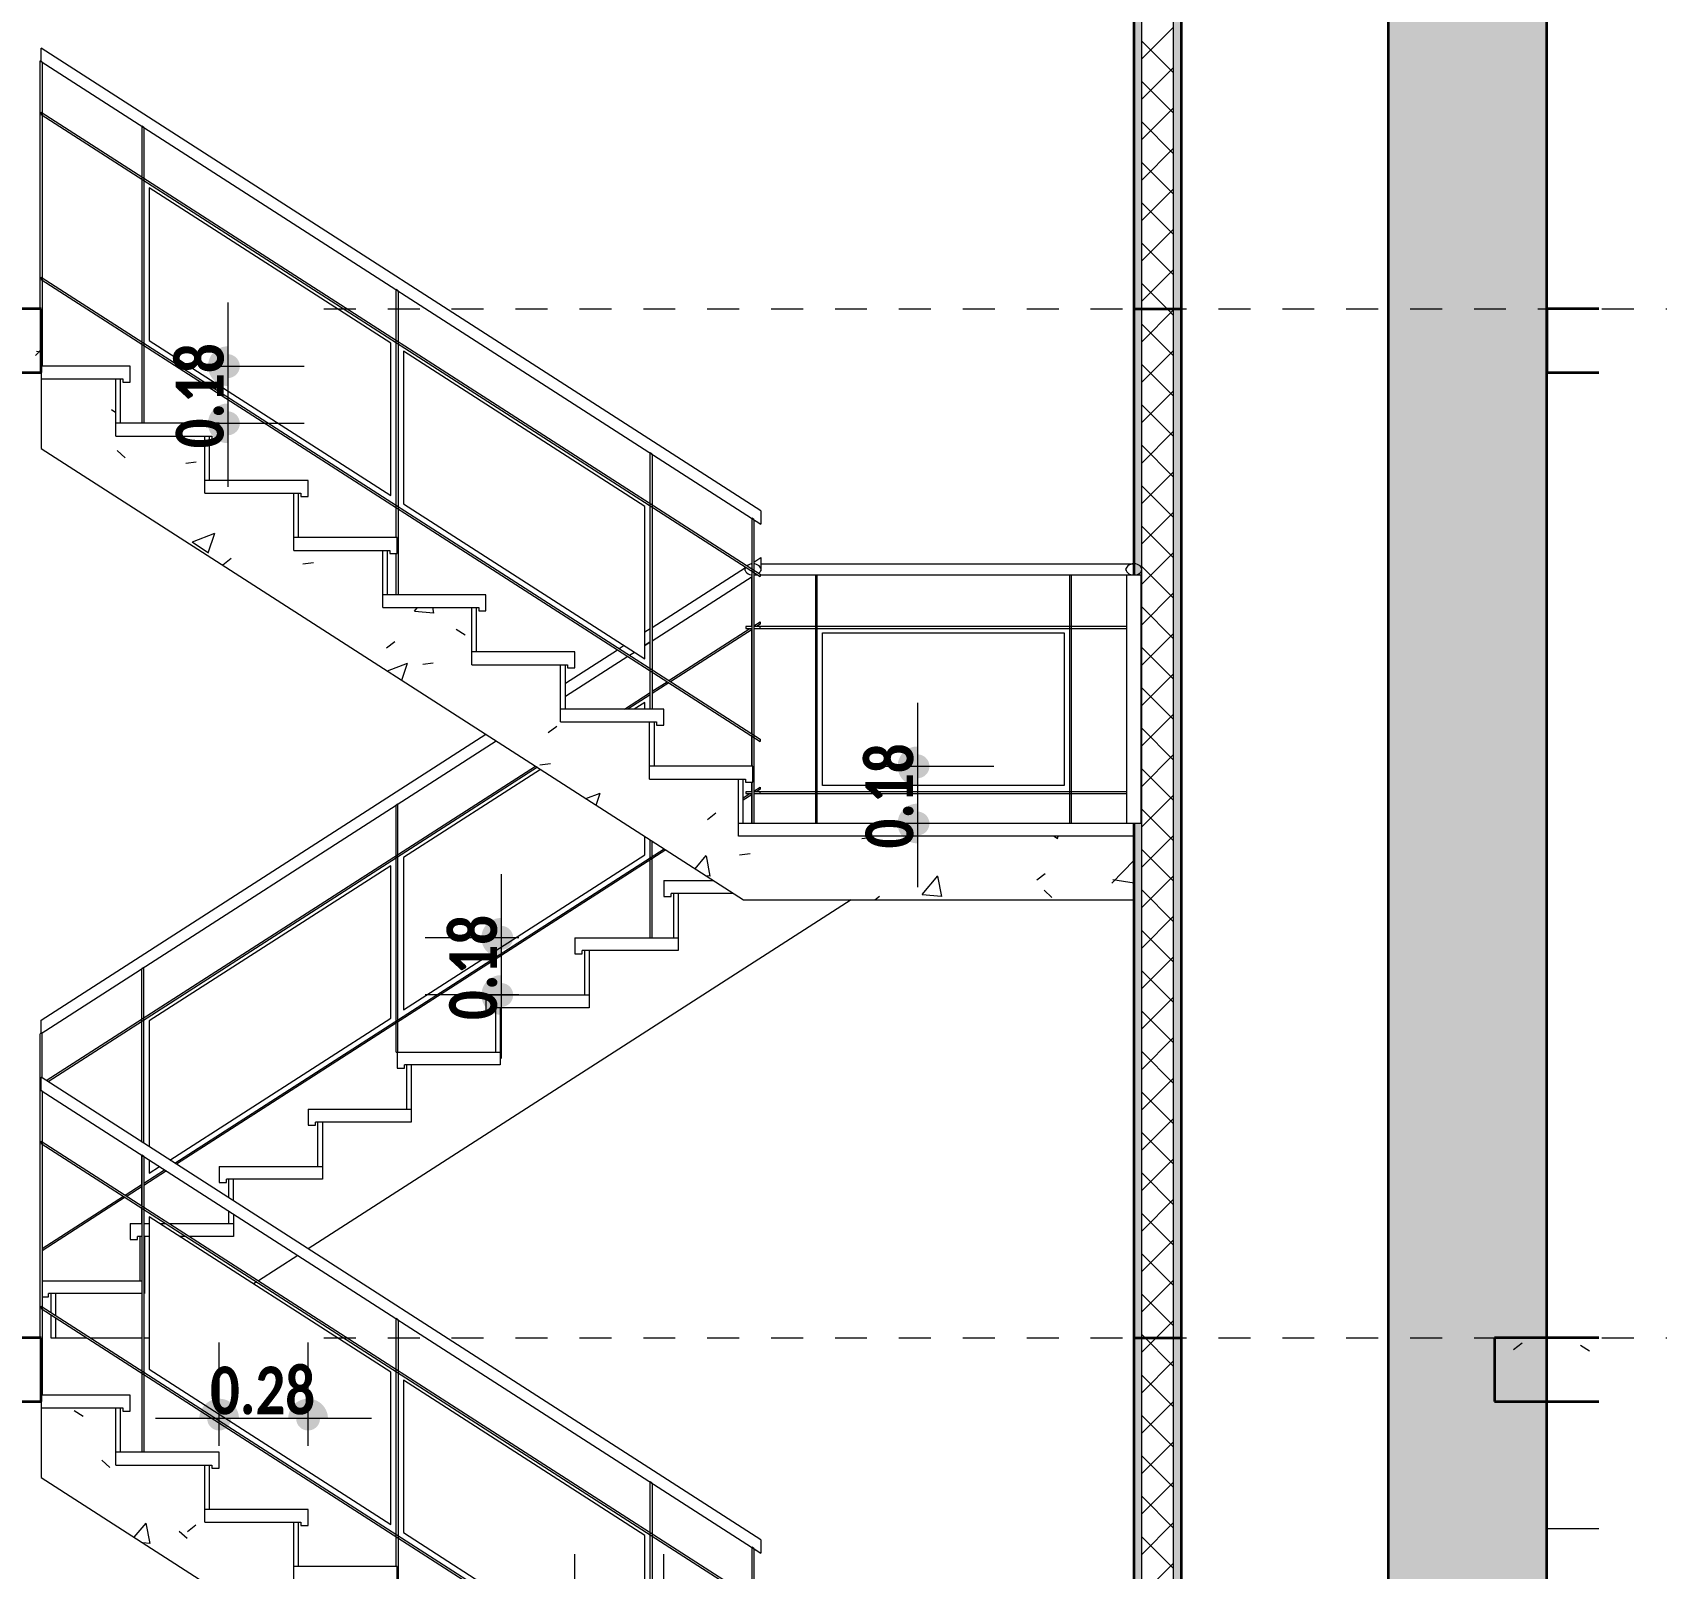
# Model space of a CAD drawing. Header units: metres. Extents: x -144 to 1000, y -717 to 29.
# Drawn here: x 346.57 to 351.65, y -609.89 to -605.09 of the extents above; entities that cross this region are included whole.
import ezdxf

# ---------------------------------------------------------------- set-up
doc = ezdxf.new("R2010")
doc.units = ezdxf.units.M
doc.linetypes.add('Punto 1 mm', pattern=[0.07499999999999998, 0, -0.07499999999999998])
doc.layers.get('0').update_dxf_attribs({"color": 1})
for name, color, linetype, lineweight in [('A-ANNO-DIMS', 1, 'Continuous', 9), ('A-FLOR', 2, 'Continuous', 9), ('A-FLOR-HRAL', 1, 'Continuous', 9), ('A-FLOR-LEVL', 51, 'Continuous', 9), ('A-FLOR-PATT', 8, 'Continuous', 50), ('A-WALL', 4, 'Continuous', 9), ('S-BEAM', 1, 'Continuous', 9), ('S-COLS', 7, 'Continuous', 9), ('S-STRS', 1, 'Continuous', 9)]:
    doc.layers.add(name, color=color, linetype=linetype, lineweight=lineweight)
doc.layers.add('A-WALL-PATT', color=7, linetype='Continuous', lineweight=35, true_color=0x9c9c9c)
doc.styles.add('Calibri_B_2', font='calibrib.ttf', dxfattribs={"height": 0.135})

msp = doc.modelspace()

# ---------------------------------------------------------------- hatches: boundary and pattern name
at = {"layer": 'A-WALL-PATT', "true_color": 0x747474}
for points in [[(350.0187104751728, -605.9508327737974), (350.0435683758385, -605.9508327737974), (350.0435683758385, -602.9281120528292), (350.0187104751728, -602.9281120528292), (350.0187104751728, -605.2664134802878)], [(350.0187104751728, -609.1724167000837), (350.0435683758385, -609.1724167000837), (350.0435683758385, -605.9508327737974), (350.0187104751728, -605.9508327737974), (350.0187104751728, -606.7835724461008), (350.0410825857741, -606.7835724461008), (350.0410825857741, -607.5616247369442), (350.0187104751728, -607.5616247369442), (350.0187104751728, -608.5851070454707)], [(350.0187104751728, -612.3940006263772), (350.0435683758385, -612.3940006263772), (350.0435683758385, -609.1724167000837), (350.0187104751728, -609.1724167000837), (350.0187104751728, -610.0051563723944), (350.0410825857741, -610.0051563723944), (350.0410825857741, -610.7832086632377), (350.0187104751728, -610.7832086632377), (350.0187104751728, -612.3186373063043)]]:
    msp.add_hatch(color=8, dxfattribs=at).paths.add_polyline_path(points)
at = {"layer": 'A-WALL-PATT', "lineweight": 5, "true_color": 0x747474}
for points in [[(350.1429999785012, -605.9508327737974), (350.1678578791668, -605.9508327737974), (350.1678578791668, -602.9281120528292), (350.1429999785012, -602.9281120528292), (350.1429999785012, -605.2664134802878)], [(350.1429999785012, -609.1724167000837), (350.1678578791668, -609.1724167000837), (350.1678578791668, -605.9508327737974), (350.1429999785012, -605.9508327737974), (350.1429999785012, -608.5851070454707)], [(350.1429999785012, -612.3940006263772), (350.1678578791668, -612.3940006263772), (350.1678578791668, -609.1724167000837), (350.1429999785012, -609.1724167000837), (350.1429999785012, -612.3186373063043)]]:
    msp.add_hatch(color=8, dxfattribs=at).paths.add_polyline_path(points)
at = {"layer": 'S-COLS', "true_color": 0x414141}
msp.add_hatch(color=250, dxfattribs=at).paths.add_polyline_path([(350.8141632964814, -652.1865280121972), (351.3113213097947, -652.1865280121972), (351.3113213097947, -602.7802286013728), (350.8141632964814, -602.7802286013728), (350.8141632964814, -650.898450001562)])

# ---------------------------------------------------------------- linework, layer by layer
at = {"linetype": 'ByBlock', "const_width": 0.09943160266323191}
for points in [[(347.1828151877251, -606.1173807082639, 1), (347.1828151877251, -606.1422386089296, 1)], [(349.3412868431458, -607.3702189018193, 1), (349.3412868431458, -607.3950768024849, 1)], [(348.0385261540412, -607.9071495561991, 1), (348.0385261540412, -607.9320074568648, 1)], [(347.4463154826715, -609.4247635019462, 1), (347.4214575820058, -609.4247635019462, 1)]]:
    msp.add_lwpolyline(points, format="xyb", dxfattribs=at)
at = {"linetype": 'ByBlock'}
for points in [[(347.1828151877251, -606.2963575930596, 0.09943199999999999, 0.09943199999999999, 0.9999999999999999), (347.1828151877251, -606.3212154937253, 0, 0, 0)], [(349.3412868431458, -607.5491957866077, 0.09943199999999999, 0.09943199999999999, 0.9999999999999999), (349.3412868431458, -607.5740536872734, 0, 0, 0)], [(348.0385261540412, -608.0861264409948, 0.09943199999999999, 0.09943199999999999, 0.9999999999999999), (348.0385261540412, -608.1109843416605, 0, 0, 0)], [(347.1679069952204, -609.4247635019462, 0.09943199999999999, 0.09943199999999999, 0.9999999999999999), (347.1430490945547, -609.4247635019462, 0, 0, 0)]]:
    msp.add_lwpolyline(points, format="xyseb", dxfattribs=at)
at = {"layer": 'A-ANNO-DIMS'}
for p, q in [((347.1828151877251, -605.9309464532678), (347.1828151877251, -606.5076497487141)), ((347.1282630332405, -606.1298096585931), (347.4214510341169, -606.1298096585931)), ((347.1282630332405, -606.3087865433888), (347.4214510341169, -606.3087865433888)), ((349.3412868431458, -607.1837846468231), (349.3412868431458, -607.7604879422768)), ((349.1859222390683, -607.3826478521485), (349.5799226895376, -607.3826478521485)), ((349.4966514472305, -607.5616247369442), (349.1026509967612, -607.5616247369442)), ((348.0385261540412, -607.7207153012102), (348.0385261540412, -608.2974185966493)), ((348.0930783085257, -607.9195785065356), (347.7998903076493, -607.9195785065356)), ((348.0930783085257, -608.0985553913313), (347.7998903076493, -608.0985553913313)), ((347.1554780448839, -609.5096224089182), (347.1554780448839, -609.1861276555471)), ((347.4338865323423, -609.5096224089182), (347.4338865323423, -609.1861276555471)), ((347.6327497376676, -609.4247635019462), (346.9566148395513, -609.4247635019462)), ((348.2691119947101, -610.1723195925267), (348.2691119947101, -609.8488248391557)), ((348.5475204821685, -610.1723195925267), (348.5475204821685, -609.8488248391557))]:
    msp.add_line(p, q, dxfattribs=at)
at = {"layer": 'A-FLOR', "lineweight": 35}
for p, q in [((346.5986610699745, -605.9508327737974), (342.7598671918802, -605.9508327737974)), ((346.5986610699745, -606.14969597913), (346.5986610699745, -605.9508327737974)), ((351.4737585833043, -605.9508327737974), (351.3113213097947, -605.9508327737974)), ((351.3113213097947, -605.9508327737974), (351.3113213097947, -606.14969597913)), ((342.7598671918802, -606.14969597913), (346.5986610699745, -606.14969597913)), ((351.3113213097947, -606.14969597913), (351.4737585833043, -606.14969597913)), ((346.5986610699745, -609.1724167000837), (342.7598671918802, -609.1724167000837)), ((346.5986610699745, -609.3712799054163), (346.5986610699745, -609.1724167000837)), ((351.4737585833043, -609.1724167000837), (351.1475380483441, -609.1724167000837)), ((351.1475380483441, -609.1724167000837), (351.1475380483441, -609.3712799054163)), ((342.7598671918802, -609.3712799054163), (346.5986610699745, -609.3712799054163)), ((351.1475380483441, -609.3712799054163), (351.4737585833043, -609.3712799054163))]:
    msp.add_line(p, q, dxfattribs=at)
at = {"layer": 'A-FLOR-HRAL'}
for p, q in [((348.8511845967057, -606.5827448950993), (346.5986610699745, -605.1346940564879)), ((346.6016440180517, -605.1779834579836), (346.5956781218899, -605.1741482390178)), ((346.5956781218899, -605.9508327737974), (346.5956781218899, -605.1741482390178)), ((346.5986610699745, -605.1760658485043), (348.8511845967057, -606.6241166871157)), ((346.6016440180517, -605.1779834579836), (346.6016440180517, -606.1298096585931)), ((346.5986610699745, -605.3414491444898), (346.5986610699745, -605.3343568372918)), ((346.5986610699745, -605.3343568372918), (348.8486988066413, -606.7808096679989)), ((346.5986610699745, -605.3414491444898), (348.8486988066413, -606.7879019752042)), ((346.9200240097759, -605.3825284691745), (346.9140581136141, -605.378693250216)), ((346.9140581136141, -606.3087865433888), (346.9140581136141, -605.378693250216)), ((346.9200240097759, -605.3825284691745), (346.9200240097759, -606.3087865433888)), ((346.9369273822283, -605.5717000728444), (346.9369273822283, -606.048971765628)), ((347.6926075624704, -606.0574944744264), (346.9369273822283, -605.5717000728444)), ((346.5986610699745, -605.85849347834), (346.5986610699745, -605.8514011711347)), ((346.5986610699745, -605.8514011711347), (348.8486988066413, -607.2978540018491)), ((346.5986610699745, -605.85849347834), (348.8486988066413, -607.3049463090545)), ((347.7154768310772, -605.8941466784206), (347.7095109349227, -605.890311459462)), ((347.7095109349227, -606.6667403129729), (347.7095109349227, -605.890311459462)), ((347.7154768310772, -605.8941466784206), (347.7154768310772, -606.8457171977686)), ((346.9369273822283, -606.048971765628), (347.6926075624704, -606.5347661672101)), ((347.6926075624704, -606.5347661672101), (347.6926075624704, -606.0574944744264)), ((347.7323802035369, -606.083062600829), (347.7323802035369, -606.5603342936126)), ((348.4880603837789, -606.568857002411), (347.7323802035369, -606.083062600829)), ((348.5109296523931, -606.4052535251437), (348.5049637562313, -606.4014183061779)), ((348.5049637562313, -607.20367096736), (348.5049637562313, -606.4014183061779)), ((348.5109296523931, -606.4052535251437), (348.5109296523931, -607.20367096736)), ((347.7323802035369, -606.5603342936126), (348.4880603837789, -607.0461286951947)), ((348.4880603837789, -607.0461286951947), (348.4880603837789, -606.568857002411)), ((348.8293096441173, -606.6100542175961), (348.8233437479555, -606.6062189986376)), ((348.8233437479555, -607.3826478521485), (348.8233437479555, -606.6062189986376)), ((348.8293096441173, -606.6100542175961), (348.8293096441173, -607.5616247369442)), ((347.7095109349227, -606.8457171977686), (347.7095109349227, -606.7164561143043)), ((348.8293096441173, -606.7433127288866), (348.8511845967057, -606.7292502593671)), ((348.5109296523931, -606.9479855807119), (348.8031896624723, -606.7601041456553)), ((348.8014687953744, -606.7661719156356), (348.8020920348406, -606.7622999333441)), ((348.8020920348406, -606.770043897927), (348.8014687953744, -606.7661719156356)), ((348.8036889660559, -606.7589840895932), (348.8020920348406, -606.7622999333441)), ((348.8020920348406, -606.770043897927), (348.8039305014152, -606.7737217228612)), ((348.8039305014152, -606.7737217228612), (348.8068920067069, -606.7770209689304)), ((348.8068920067069, -606.7770209689304), (348.8108280484792, -606.7797761981681)), ((348.8108280484792, -606.7525676331104), (348.8078369888515, -606.7545425984833)), ((348.8155412571484, -606.7504945794033), (348.8108280484792, -606.7525676331104)), ((348.8108280484792, -606.7797761981681), (348.8155412571484, -606.7818492518752)), ((348.8207952927603, -606.7492076527967), (348.8155412571484, -606.7504945794033)), ((348.8233437479555, -606.7471479478452), (348.8197362457556, -606.7494670564017)), ((348.8233092909193, -606.7489009771568), (348.8207952927603, -606.7492076527967)), ((348.8318580993125, -606.7492076527967), (348.8293441011463, -606.7489009771568)), ((348.8371121349244, -606.7504945794033), (348.8318580993125, -606.7492076527967)), ((348.8418253435937, -606.7525676331104), (348.8371121349244, -606.7504945794033)), ((348.8371121349244, -606.7818492518752), (348.8384615294833, -606.7813574775107)), ((348.8457613853659, -606.7553228623481), (348.8418253435937, -606.7525676331104)), ((348.8444502593536, -606.7780799351792), (348.8457613853659, -606.7770209689304)), ((348.8487228906577, -606.7586221084173), (348.8457613853659, -606.7553228623481)), ((348.8457613853659, -606.7770209689304), (348.8487228906577, -606.7737217228612)), ((348.8486988066413, -606.7808096679989), (348.8486988066413, -606.7879019752042)), ((348.8505613572322, -606.7622999333441), (348.8487228906577, -606.7586221084173)), ((348.8487228906577, -606.7737217228612), (348.8505613572322, -606.770043897927)), ((348.8511845967057, -606.7706220513835), (348.8498403884203, -606.7714861852844)), ((348.8505613572322, -606.7622999333441), (348.8511845967057, -606.7661719156356)), ((348.8511845967057, -606.7661719156356), (348.8505613572322, -606.770043897927)), ((348.8511845967057, -606.7487713851776), (350.0187104751728, -606.7487713851776)), ((349.9944758139807, -606.7622999333441), (349.9938525745072, -606.7661719156356)), ((349.9938525745072, -606.7661719156356), (349.9944758139807, -606.770043897927)), ((349.9963142805552, -606.7586221084173), (349.9944758139807, -606.7622999333441)), ((349.9944758139807, -606.770043897927), (349.9963142805552, -606.7737217228612)), ((349.999275785847, -606.7553228623481), (349.9963142805552, -606.7586221084173)), ((349.9963142805552, -606.7737217228612), (349.999275785847, -606.7770209689304)), ((350.0032118276192, -606.7525676331104), (349.999275785847, -606.7553228623481)), ((349.999275785847, -606.7770209689304), (350.0032118276192, -606.7797761981681)), ((350.0079250362885, -606.7504945794033), (350.0032118276192, -606.7525676331104)), ((350.0032118276192, -606.7797761981681), (350.0079250362885, -606.7818492518752)), ((350.0131790719004, -606.7492076527967), (350.0079250362885, -606.7504945794033)), ((350.0187104751728, -606.7487713851776), (350.0131790719004, -606.7492076527967)), ((350.0242418784526, -606.7492076527967), (350.0187104751728, -606.7487713851776)), ((350.0294959140572, -606.7504945794033), (350.0242418784526, -606.7492076527967)), ((350.0342091227337, -606.7525676331104), (350.0294959140572, -606.7504945794033)), ((350.0294959140572, -606.7818492518752), (350.0342091227337, -606.7797761981681)), ((350.038145164506, -606.7553228623481), (350.0342091227337, -606.7525676331104)), ((350.0342091227337, -606.7797761981681), (350.038145164506, -606.7770209689304)), ((350.0411066697905, -606.7586221084173), (350.038145164506, -606.7553228623481)), ((350.038145164506, -606.7770209689304), (350.0411066697905, -606.7737217228612)), ((350.0429451363723, -606.7622999333441), (350.0411066697905, -606.7586221084173)), ((350.0411066697905, -606.7737217228612), (350.0429451363723, -606.770043897927)), ((350.0435683758385, -606.7661719156356), (350.0429451363723, -606.7622999333441)), ((350.0429451363723, -606.770043897927), (350.0435683758385, -606.7661719156356)), ((348.5109296523931, -606.9893573727284), (348.8233437479555, -606.7885197398616)), ((348.8155412571484, -606.7818492518752), (348.8207952927603, -606.7831361784745)), ((348.8207952927603, -606.7831361784745), (348.8233092909193, -606.7834428541216)), ((348.8229460215423, -606.9451488004313), (348.8229460215423, -606.7887754211231)), ((348.8293096441173, -606.784684520903), (348.8318742488971, -606.7830358464023)), ((348.8293441011463, -606.7834428541216), (348.8318580993125, -606.7831361784745)), ((348.8310395382484, -606.7835724461008), (348.8419639835972, -606.7835724461008)), ((348.8318580993125, -606.7831361784745), (348.8371121349244, -606.7818492518752)), ((348.8486988066413, -606.7835724461008), (350.0410825857741, -606.7835724461008)), ((349.0216103636683, -606.7835724461008), (349.0216103636683, -607.5616247369442)), ((349.0275762598301, -607.5616247369442), (349.0275762598301, -606.7835724461008)), ((349.8170631849696, -606.7835724461008), (349.8170631849696, -607.5616247369442)), ((349.8230290811314, -607.5616247369442), (349.8230290811314, -606.7835724461008)), ((349.9963383645716, -607.5616247369442), (349.9963383645716, -606.7835724461008)), ((350.0079250362885, -606.7818492518752), (350.0131790719004, -606.7831361784745)), ((350.0131790719004, -606.7831361784745), (350.0187104751728, -606.7835724461008)), ((350.0187104751728, -606.7835724461008), (350.0242418784526, -606.7831361784745)), ((350.0242418784526, -606.7831361784745), (350.0294959140572, -606.7818492518752)), ((350.0410825857741, -607.5616247369442), (350.0410825857741, -606.7835724461008)), ((348.8293096441173, -606.9429755096905), (348.8486988066413, -606.930511048068)), ((348.8486988066413, -606.930511048068), (348.8486988066413, -606.9376033552733)), ((348.5049637562313, -606.9518207996705), (348.4880603837789, -606.9626872533888)), ((348.5629876203654, -607.1141825249622), (348.8166486867101, -606.9511146965931)), ((348.8233437479555, -606.9539030358544), (348.5685038592981, -607.1177286785648)), ((348.8039545854388, -606.9451488004313), (348.8039545854388, -606.9511146965931)), ((348.8233437479555, -606.9451488004313), (348.8039545854388, -606.9451488004313)), ((348.8039545854388, -606.9511146965931), (348.8233437479555, -606.9511146965931)), ((348.8229460215423, -607.2812986400065), (348.8229460215423, -606.9511146965931)), ((349.9963383645716, -606.9451488004313), (348.8293096441173, -606.9451488004313)), ((348.8293096441173, -606.9511146965931), (349.9963383645716, -606.9511146965931)), ((348.8486988066413, -606.9376033552733), (348.8369614474993, -606.9451488004313)), ((348.8486988066413, -606.9511146965931), (348.8486988066413, -606.9451488004313)), ((349.0444796322824, -607.4423068137446), (349.0444796322824, -606.9650351209609)), ((349.0444796322824, -606.9650351209609), (349.8001598125245, -606.9650351209609)), ((349.8001598125245, -606.9650351209609), (349.8001598125245, -607.4423068137446)), ((348.2392825139084, -607.1226158840188), (348.4021781074678, -607.0178972881592)), ((348.4231614845974, -607.0044079742918), (348.4076943464004, -607.0143511345566)), ((348.4398724068649, -607.0350370305648), (348.4553395450546, -607.0250938703)), ((348.4880603837789, -607.0040590454053), (348.5049637562313, -606.9931925916869)), ((348.5047648930247, -606.9933204323213), (348.4880603837789, -607.0040590454053)), ((348.5047648930247, -607.0767536288156), (348.5047648930247, -606.9933204323213)), ((348.434356167925, -607.0385831841675), (348.2392825139084, -607.1639876760353)), ((348.5047648930247, -607.20367096736), (348.5047648930247, -607.0838459360136)), ((348.5109296523931, -607.1476483615086), (348.5574713814256, -607.1177286785648)), ((348.5629876203654, -607.1212748321602), (348.5109296523931, -607.1547406687139)), ((348.423783376629, -607.20367096736), (348.5049637562313, -607.1514835804744)), ((348.5049637562313, -607.1585758876797), (348.4348158545015, -607.20367096736)), ((348.487861520565, -607.1823641953567), (348.4547176530157, -607.20367096736)), ((348.487861520565, -607.20367096736), (348.487861520565, -607.1823641953567)), ((346.5986610699745, -608.1773010979784), (347.9907483197874, -607.282387865959)), ((348.8229460215423, -607.3826478521485), (348.8229460215423, -607.2883909472118)), ((346.5986610699745, -608.2186728899949), (348.0229263802446, -607.3030737619672)), ((348.8486988066413, -607.2978540018491), (348.8486988066413, -607.3049463090545)), ((346.6145285756336, -608.3667633394259), (348.1460415937379, -607.3822192563573)), ((348.1515578326778, -607.38576540996), (346.6201087704228, -608.3702683785493)), ((348.1615087319349, -607.3921624166221), (347.7321813403303, -607.6681585969461)), ((348.8229460215423, -607.4621931342815), (348.8229460215423, -607.4323636534798)), ((348.8233437479555, -607.5616247369442), (348.8233437479555, -607.4323636534798)), ((349.8001598125245, -607.4423068137446), (349.0444796322824, -607.4423068137446)), ((348.7960994888251, -607.4813692290816), (348.8166486867101, -607.4681590304433)), ((348.8233437479555, -607.4709473696973), (348.7960994888251, -607.4884615362796)), ((348.8039545854388, -607.4621931342815), (348.8039545854388, -607.4681590304433)), ((348.8233437479555, -607.4621931342815), (348.8039545854388, -607.4621931342815)), ((348.8039545854388, -607.4681590304433), (348.8233437479555, -607.4681590304433)), ((348.8229460215423, -607.5616247369442), (348.8229460215423, -607.4681590304433)), ((348.8293096441173, -607.4600198435407), (348.8486988066413, -607.4475553819182)), ((349.9963383645716, -607.4621931342815), (348.8293096441173, -607.4621931342815)), ((348.8293096441173, -607.4681590304433), (349.9963383645716, -607.4681590304433)), ((348.8486988066413, -607.4546476891162), (348.8369614474993, -607.4621931342815)), ((348.8486988066413, -607.4475553819182), (348.8486988066413, -607.4546476891162)), ((348.8486988066413, -607.4681590304433), (348.8486988066413, -607.4621931342815)), ((347.7152779678779, -607.5008477413473), (347.7093120717161, -607.5046829602986)), ((347.7093120717161, -608.2775322761197), (347.7093120717161, -607.5046829602986)), ((347.7152779678779, -608.2775322761197), (347.7152779678779, -607.5008477413473)), ((350.0410825857741, -607.5616247369442), (349.9963383645716, -607.5616247369442)), ((347.0167312821557, -608.6252487905119), (348.5481871867357, -607.6407414232788)), ((348.5537034256683, -607.6442875768814), (347.0224119321335, -608.628689251306)), ((348.487861520565, -607.6596358881404), (348.487861520565, -607.6019606378948)), ((348.5047648930247, -607.9195785065356), (348.5047648930247, -607.6128270916131)), ((348.5107307891865, -607.9195785065356), (348.5107307891865, -607.6166623105717)), ((347.6924086992638, -607.6937267233341), (346.936728519029, -608.1795211249234)), ((347.6924086992638, -608.170998416125), (347.6924086992638, -607.6937267233341)), ((347.7321813403303, -608.1454302897225), (348.487861520565, -607.6596358881404)), ((347.7321813403303, -607.6681585969461), (347.7321813403303, -608.1454302897225)), ((348.5047648930247, -607.9195785065356), (348.5107307891865, -607.9195785065356)), ((346.9198251465693, -608.0122102693247), (346.9138592504075, -608.0160454882832)), ((346.9138592504075, -608.5589053844858), (346.9138592504075, -608.0160454882832)), ((346.9198251465693, -608.5629719319156), (346.9198251465693, -608.0122102693247)), ((346.936728519029, -608.1795211249234), (346.936728519029, -608.57360705717)), ((347.0014285549967, -608.6151999374385), (347.6924086992638, -608.170998416125)), ((346.6016440180517, -608.2167552805156), (346.5956781218899, -608.2205904994814)), ((346.5956781218899, -609.1724167000837), (346.5956781218899, -608.2205904994814)), ((346.6016440180517, -608.3581955922534), (346.6016440180517, -608.2167552805156)), ((347.7093120717161, -608.2775322761197), (347.7152779678779, -608.2775322761197)), ((348.8511845967057, -609.8043288213855), (346.5986610699745, -608.3562779827741)), ((346.6016440180517, -608.3995673842699), (346.5956781218899, -608.3957321653113)), ((346.5986610699745, -608.3976497747906), (348.8511845967057, -609.8457006134092)), ((346.6016440180517, -608.3995673842699), (346.6016440180517, -609.3513935848794)), ((346.5986610699745, -608.5630330707834), (346.5986610699745, -608.5559407635781)), ((346.5986610699745, -608.5559407635781), (348.8486988066413, -610.0023935942925)), ((346.5986610699745, -608.5630330707834), (348.8486988066413, -610.0094859014978)), ((346.9138592504075, -608.7585681652897), (346.9138592504075, -608.6001015489644)), ((346.9200240097759, -608.6041123954681), (346.9140581136141, -608.6002771765022)), ((346.9140581136141, -609.5303704696751), (346.9140581136141, -608.6002771765022)), ((346.9200240097759, -608.6041123954681), (346.9200240097759, -609.5303704696751)), ((346.9200240097759, -608.6874177513207), (346.9847364459763, -608.6458168994839)), ((346.9904018874201, -608.6492671371859), (346.9200240097759, -608.694510058526)), ((346.936728519029, -608.6149788491791), (346.936728519029, -608.6567928177071)), ((346.936728519029, -608.6567928177071), (346.9692504945467, -608.6358858334468)), ((346.8616024192359, -608.7249744881017), (346.9140581136141, -608.6912529702865)), ((346.9140581136141, -608.6983452774919), (346.8671186581685, -608.7285206417043)), ((346.6016440180517, -608.8920906031533), (346.856086180296, -608.7285206417043)), ((346.8616024192359, -608.732066795307), (346.6016440180517, -608.8991829103586)), ((346.9138592504075, -608.8144629304995), (346.9138592504075, -608.765660472495)), ((346.9369273822283, -608.7932839991379), (346.9369273822283, -609.2705556919143)), ((347.6926075624704, -609.27907840072), (346.9369273822283, -608.7932839991379)), ((346.5986610699745, -609.0800774046336), (346.5986610699745, -609.0729850974283)), ((346.5986610699745, -609.0729850974283), (348.8486988066413, -610.5194379281354)), ((346.5986610699745, -609.0800774046336), (348.8486988066413, -610.5265302353407)), ((347.7154768310772, -609.1157306047069), (347.7095109349227, -609.1118953857483)), ((347.7095109349227, -609.8883242392665), (347.7095109349227, -609.1118953857483)), ((347.7154768310772, -609.1157306047069), (347.7154768310772, -610.0673011240549)), ((346.9369273822283, -609.2705556919143), (347.6926075624704, -609.7563500934964)), ((347.6926075624704, -609.7563500934964), (347.6926075624704, -609.27907840072)), ((347.7323802035369, -609.3046465271152), (347.7323802035369, -609.7819182198989)), ((348.4880603837789, -609.7904409286973), (347.7323802035369, -609.3046465271152)), ((348.5109296523931, -609.62683745143), (348.5049637562313, -609.6230022324642)), ((348.5049637562313, -610.4252548936463), (348.5049637562313, -609.6230022324642)), ((348.5109296523931, -609.62683745143), (348.5109296523931, -610.4252548936463)), ((347.7323802035369, -609.7819182198989), (348.4880603837789, -610.267712621481)), ((348.4880603837789, -610.267712621481), (348.4880603837789, -609.7904409286973)), ((348.8293096441173, -609.8316381438824), (348.8233437479555, -609.8278029249238)), ((348.8233437479555, -610.604231778442), (348.8233437479555, -609.8278029249238)), ((348.8293096441173, -609.8316381438824), (348.8511845967057, -609.8457006134092)), ((348.8293096441173, -609.8316381438824), (348.8293096441173, -610.7832086632377))]:
    msp.add_line(p, q, dxfattribs=at)
for points, knots in [([(346.5986610699745, -605.1760658485043), (346.5986610699745, -605.176061514049), (346.5986610699745, -605.1757191707991), (346.5986610699745, -605.1741738905519), (346.5986610699745, -605.1716890718278), (346.5986610699745, -605.1672861034501), (346.5986610699745, -605.1601406752131), (346.5986610699745, -605.151413476128), (346.5986610699745, -605.1441657165312), (346.5986610699745, -605.138898695285), (346.5986610699745, -605.1354819088417), (346.5986610699745, -605.1347005581599), (346.5986610699745, -605.1346940564879)], [0, 0, 0, 0, 0.07142857142857142, 0.1428571428571428, 0.2142857142857143, 0.2857142857142857, 0.4285714285714285, 0.5714285714285714, 0.6785714285714286, 0.7857142857142857, 0.8928571428571428, 1, 1, 1, 1]), ([(348.8511845967057, -606.5827448950993), (348.8511845967057, -606.5827492295546), (348.8511845967057, -606.5830915728045), (348.8511845967057, -606.584636853059), (348.8511845967057, -606.5871216717685), (348.8511845967057, -606.5915246401462), (348.8511845967057, -606.5986700683832), (348.8511845967057, -606.6073972674756), (348.8511845967057, -606.6146450270724), (348.8511845967057, -606.6199120483186), (348.8511845967057, -606.6233288347692), (348.8511845967057, -606.6241101854364), (348.8511845967057, -606.6241166871157)], [0, 0, 0, 0, 0.07142857142857142, 0.1428571428571428, 0.2142857142857143, 0.2857142857142857, 0.4285714285714285, 0.5714285714285714, 0.6785714285714286, 0.7857142857142857, 0.8928571428571428, 1, 1, 1, 1]), ([(348.8511845967057, -606.7292502593671), (348.8511845967057, -606.7292545938224), (348.8511845967057, -606.7295969370723), (348.8511845967057, -606.7311422173195), (348.8511845967057, -606.7336270360363), (348.8511845967057, -606.738030004414), (348.8511845967057, -606.745175432651), (348.8511845967057, -606.7539026317434), (348.8511845967057, -606.7611503913402), (348.8511845967057, -606.7664174125864), (348.8511845967057, -606.7698341990297), (348.8511845967057, -606.7706155497042), (348.8511845967057, -606.7706220513835)], [0, 0, 0, 0, 0.07142857142857142, 0.1428571428571428, 0.2142857142857143, 0.2857142857142857, 0.4285714285714285, 0.5714285714285714, 0.6785714285714286, 0.7857142857142857, 0.8928571428571428, 1, 1, 1, 1]), ([(346.5986610699745, -608.2186728899949), (346.5986610699745, -608.2186685555469), (346.5986610699745, -608.2183262122896), (346.5986610699745, -608.2167809320424), (346.5986610699745, -608.2142961133256), (346.5986610699745, -608.209893144948), (346.5986610699745, -608.202747716711), (346.5986610699745, -608.1940205176186), (346.5986610699745, -608.1867727580218), (346.5986610699745, -608.1815057367755), (346.5986610699745, -608.1780889503323), (346.5986610699745, -608.1773075996578), (346.5986610699745, -608.1773010979784)], [0, 0, 0, 0, 0.07142857142857142, 0.1428571428571428, 0.2142857142857143, 0.2857142857142857, 0.4285714285714285, 0.5714285714285714, 0.6785714285714286, 0.7857142857142857, 0.8928571428571428, 1, 1, 1, 1]), ([(346.5986610699745, -608.3976497747906), (346.5986610699745, -608.3976454403426), (346.5986610699745, -608.3973030970853), (346.5986610699745, -608.3957578168381), (346.5986610699745, -608.3932729981141), (346.5986610699745, -608.3888700297437), (346.5986610699745, -608.3817246015067), (346.5986610699745, -608.3729974024143), (346.5986610699745, -608.3657496428175), (346.5986610699745, -608.3604826215712), (346.5986610699745, -608.357065835128), (346.5986610699745, -608.3562844844535), (346.5986610699745, -608.3562779827741)], [0, 0, 0, 0, 0.07142857142857142, 0.1428571428571428, 0.2142857142857143, 0.2857142857142857, 0.4285714285714285, 0.5714285714285714, 0.6785714285714286, 0.7857142857142857, 0.8928571428571428, 1, 1, 1, 1]), ([(348.8511845967057, -609.8043288213855), (348.8511845967057, -609.8043331558408), (348.8511845967057, -609.804675499098), (348.8511845967057, -609.8062207793453), (348.8511845967057, -609.808705598062), (348.8511845967057, -609.8131085664324), (348.8511845967057, -609.8202539946694), (348.8511845967057, -609.8266010485574), (348.8511845967057, -609.8296177622949)], [0, 0, 0, 0, 0.07142857142857142, 0.1428571428571428, 0.2142857142857143, 0.2857142857142857, 0.4285714285714285, 0.5714285714285714, 0.5714285714285714, 0.5714285714285714, 0.5714285714285714])]:
    msp.add_open_spline(points, degree=3, knots=knots, dxfattribs=at)
for points in [[(349.9944758139807, -606.770043897927), (349.9940622811243, -606.7687750060111), (349.99364286789, -606.7661719156356), (349.9940622811243, -606.7635688252674), (349.9944758139807, -606.7622999333441)], [(348.8511845967057, -609.8296177622949), (348.8511845967057, -609.8318802976034), (348.8511845967057, -609.8362289533586), (348.8511845967057, -609.8414959746049), (348.8511845967057, -609.8449127610554), (348.8511845967057, -609.8456941117299), (348.8511845967057, -609.8457006134092)]]:
    msp.add_open_spline(points, degree=3, dxfattribs=at)
at = {"layer": 'A-FLOR-LEVL', "color": 251, "linetype": 'Punto 1 mm', "true_color": 0x6c6c6c}
for p, q in [((347.483259976512, -605.9508327737974), (354.0183689237581, -605.9508327737974)), ((347.483259976512, -609.1724167000837), (354.0183689237581, -609.1724167000837))]:
    msp.add_line(p, q, dxfattribs=at)
at = {"layer": 'A-FLOR-PATT', "color": 8, "lineweight": 5, "true_color": 0x828282}
for p, q in [((346.5808274665812, -606.0960007331421), (346.5986610699745, -606.0774144159338)), ((346.5835559803143, -606.0831624661703), (346.5986610699745, -606.0855051770093)), ((351.2070025946794, -609.2080967461995), (351.2334525320236, -609.1878009954423)), ((351.416536958697, -609.1950974366453), (351.4446551372728, -609.2130106920056))]:
    msp.add_line(p, q, dxfattribs=at)
at = {"layer": 'A-WALL', "lineweight": 35}
for p, q in [((350.0187104751728, -602.9281120528292), (350.0187104751728, -606.7835724461008)), ((350.1678578791668, -652.1865280121972), (350.1678578791668, -602.9281120528292)), ((350.0187104751728, -605.9508327737974), (350.1678578791668, -605.9508327737974)), ((350.0187104751728, -607.5616247369442), (350.0187104751728, -610.0051563723944)), ((350.0187104751728, -609.1724167000837), (350.1678578791668, -609.1724167000837))]:
    msp.add_line(p, q, dxfattribs=at)
at = {"layer": 'A-WALL'}
for p, q in [((350.0435683758385, -652.1865280121972), (350.0435683758385, -602.9281120528292)), ((350.1429999785012, -652.1865280121972), (350.1429999785012, -602.9281120528292))]:
    msp.add_line(p, q, dxfattribs=at)
at = {"layer": 'A-WALL-PATT', "color": 1, "lineweight": 5, "true_color": 0xff0000}
for p, q in [((350.0435683758385, -605.167481840105), (350.1429999785012, -605.0680502374423)), ((350.1429999785012, -605.2114856202941), (350.0435683758385, -605.1120540176387)), ((350.0435683758385, -605.2940376090162), (350.1429999785012, -605.1946060063608)), ((350.1429999785012, -605.3380413892125), (350.0435683758385, -605.2386097865499)), ((350.0435683758385, -605.4205933779274), (350.1429999785012, -605.321161775272)), ((350.1429999785012, -605.4645971581238), (350.0435683758385, -605.3651655554611)), ((350.0435683758385, -605.5471491468459), (350.1429999785012, -605.4477175441832)), ((350.1429999785012, -605.5911529270422), (350.0435683758385, -605.4917213243723)), ((350.0435683758385, -605.6737049157571), (350.1429999785012, -605.5742733131017)), ((350.1429999785012, -605.7177086959534), (350.0435683758385, -605.6182770932908)), ((350.0435683758385, -605.8002606846755), (350.1429999785012, -605.7008290820129)), ((350.1429999785012, -605.8442644648646), (350.0435683758385, -605.744832862202)), ((350.0435683758385, -605.9268164535868), (350.1429999785012, -605.8273848509241)), ((350.1230125185227, -605.9508327737974), (350.0435683758385, -605.8713886311132)), ((350.0435683758385, -606.0533722225052), (350.1429999785012, -605.9539406198353)), ((350.1429999785012, -605.9708202337831), (350.1230125185227, -605.9508327737974)), ((350.1429999785012, -606.0973760026943), (350.0435683758385, -605.9979444000244)), ((350.0435683758385, -606.1799279914164), (350.1429999785012, -606.0804963887465)), ((350.1429999785012, -606.2239317716055), (350.0435683758385, -606.1245001689429)), ((350.0435683758385, -606.3064837603276), (350.1429999785012, -606.207052157665)), ((350.1429999785012, -606.3504875405167), (350.0435683758385, -606.2510559378541)), ((350.0435683758385, -606.4330395292388), (350.1429999785012, -606.3336079265762)), ((350.1429999785012, -606.4770433094279), (350.0435683758385, -606.3776117067653)), ((350.0435683758385, -606.55959529815), (350.1429999785012, -606.4601636954874)), ((350.1429999785012, -606.6035990783464), (350.0435683758385, -606.5041674756837)), ((350.0435683758385, -606.6861510670685), (350.1429999785012, -606.5867194643986)), ((350.1429999785012, -606.7301548472576), (350.0435683758385, -606.630723244595)), ((350.0435683758385, -606.8127068359797), (350.1429999785012, -606.7132752333171)), ((350.1429999785012, -606.8567106161688), (350.0435683758385, -606.7572790135134)), ((350.0435683758385, -606.9392626048909), (350.1429999785012, -606.8398310022283)), ((350.1429999785012, -606.98326638508), (350.0435683758385, -606.8838347824246)), ((350.0435683758385, -607.0658183738021), (350.1429999785012, -606.9663867711467)), ((350.1429999785012, -607.1098221539985), (350.0435683758385, -607.0103905513358)), ((350.0435683758385, -607.1923741427206), (350.1429999785012, -607.092942540058)), ((350.1429999785012, -607.2363779229097), (350.0435683758385, -607.136946320247)), ((350.0435683758385, -607.3189299116318), (350.1429999785012, -607.2194983089692)), ((350.1429999785012, -607.3629336918282), (350.0435683758385, -607.2635020891655)), ((350.0435683758385, -607.445485680543), (350.1429999785012, -607.3460540778876)), ((350.1429999785012, -607.4894894607394), (350.0435683758385, -607.3900578580767)), ((350.0435683758385, -607.5720414494615), (350.1429999785012, -607.4726098467988)), ((350.1429999785012, -607.6160452296506), (350.0435683758385, -607.5166136269879)), ((350.0435683758385, -607.6985972183727), (350.1429999785012, -607.59916561571)), ((350.1429999785012, -607.7426009985691), (350.0435683758385, -607.6431693958991)), ((350.0435683758385, -607.8251529872912), (350.1429999785012, -607.7257213846212)), ((350.1429999785012, -607.8691567674803), (350.0435683758385, -607.7697251648176)), ((350.0435683758385, -607.9517087562024), (350.1429999785012, -607.8522771535397)), ((350.1429999785012, -607.9957125363915), (350.0435683758385, -607.8962809337288)), ((350.0435683758385, -608.0782645251136), (350.1429999785012, -607.9788329224509)), ((350.1429999785012, -608.1222683053027), (350.0435683758385, -608.02283670264)), ((350.0435683758385, -608.2048202940248), (350.1429999785012, -608.1053886913621)), ((350.1429999785012, -608.2488240742211), (350.0435683758385, -608.1493924715512)), ((350.0435683758385, -608.3313760629433), (350.1429999785012, -608.2319444602733)), ((350.1429999785012, -608.3753798431324), (350.0435683758385, -608.2759482404697)), ((350.0435683758385, -608.4579318318545), (350.1429999785012, -608.3585002291845)), ((350.1429999785012, -608.5019356120436), (350.0435683758385, -608.4025040093882)), ((350.0435683758385, -608.5844876007657), (350.1429999785012, -608.485055998103)), ((350.1429999785012, -608.6284913809548), (350.0435683758385, -608.5290597782994)), ((350.0435683758385, -608.7110433696769), (350.1429999785012, -608.6116117670142)), ((350.1429999785012, -608.7550471498732), (350.0435683758385, -608.6556155472106)), ((350.0435683758385, -608.8375991385954), (350.1429999785012, -608.7381675359327)), ((350.1429999785012, -608.8816029187844), (350.0435683758385, -608.7821713161218)), ((350.0435683758385, -608.9641549075066), (350.1429999785012, -608.8647233048439)), ((350.1429999785012, -609.0081586877029), (350.0435683758385, -608.9087270850403)), ((350.0435683758385, -609.0907106764178), (350.1429999785012, -608.9912790737624)), ((350.1429999785012, -609.1347144566141), (350.0435683758385, -609.0352828539515)), ((350.0884181210911, -609.1724167000837), (350.1429999785012, -609.1178348426736)), ((350.1429999785012, -609.2612702255253), (350.0435683758385, -609.1618386228627)), ((350.0435683758385, -609.217266445329), (350.0884181210911, -609.1724167000837)), ((350.0435683758385, -609.3438222142474), (350.1429999785012, -609.2443906115848)), ((350.1429999785012, -609.3878259944438), (350.0435683758385, -609.2883943917739)), ((350.0435683758385, -609.4703779831659), (350.1429999785012, -609.370946380496)), ((350.1429999785012, -609.514381763355), (350.0435683758385, -609.4149501606851)), ((350.0435683758385, -609.5969337520771), (350.1429999785012, -609.4975021494072)), ((350.1429999785012, -609.6409375322662), (350.0435683758385, -609.5415059296035)), ((350.0435683758385, -609.7234895209883), (350.1429999785012, -609.6240579183257)), ((350.1429999785012, -609.7674933011774), (350.0435683758385, -609.6680616985147)), ((350.0435683758385, -609.8500452898995), (350.1429999785012, -609.7506136872369)), ((350.1429999785012, -609.8940490700886), (350.0435683758385, -609.794617467426)), ((350.0435683758385, -609.976601058818), (350.1429999785012, -609.8771694561481))]:
    msp.add_line(p, q, dxfattribs=at)
at = {"layer": 'S-BEAM'}
for q in [(351.3123709950794, -609.3712799054163), (351.4737585833043, -609.7690063160669)]:
    msp.add_line((351.3123709950794, -609.7690063160669), q, dxfattribs=at)
at = {"layer": 'S-COLS', "lineweight": 35}
for p, q in [((350.8141632964814, -602.7802286013728), (350.8141632964814, -652.1865280121972)), ((351.3113213097947, -652.1865280121972), (351.3113213097947, -602.7802286013728))]:
    msp.add_line(p, q, dxfattribs=at)
at = {"layer": 'S-STRS'}
for p, q in [((346.5986610699745, -606.1298096585931), (346.5986610699745, -606.3874746339395)), ((346.8770695574256, -606.1298096585931), (346.5986610699745, -606.1298096585931)), ((346.5986610699745, -606.1695822996596), (346.8542002888187, -606.1695822996596)), ((346.8323253362303, -606.3485591844553), (346.8323253362303, -606.1695822996596)), ((346.8472400766311, -606.3087865433888), (346.8472400766311, -606.1695822996596)), ((346.8542002888187, -606.1695822996596), (346.8542002888187, -606.1795254599244)), ((346.8770695574256, -606.1795254599244), (346.8770695574256, -606.1298096585931)), ((346.8542002888187, -606.1795254599244), (346.8770695574256, -606.1795254599244)), ((347.1554780448839, -606.3087865433888), (346.8323253362303, -606.3087865433888)), ((347.1554780448839, -606.3585023447201), (347.1554780448839, -606.3087865433888)), ((346.8323253362303, -606.3485591844553), (347.1326087762698, -606.3485591844553)), ((347.1107338236814, -606.527536069251), (347.1107338236814, -606.3485591844553)), ((347.1256485640822, -606.4877634281845), (347.1256485640822, -606.3485591844553)), ((347.1326087762698, -606.3485591844553), (347.1326087762698, -606.3585023447201)), ((347.1326087762698, -606.3585023447201), (347.1554780448839, -606.3585023447201)), ((346.5986610699745, -606.3874746339395), (348.7963281023747, -607.800260583336)), ((347.4338865323423, -606.4877634281845), (347.1107338236814, -606.4877634281845)), ((347.1107338236814, -606.527536069251), (347.4110172637281, -606.527536069251)), ((347.389142311147, -606.7065129540395), (347.389142311147, -606.527536069251)), ((347.4040570515406, -606.6667403129729), (347.4040570515406, -606.527536069251)), ((347.4110172637281, -606.527536069251), (347.4110172637281, -606.5374792295086)), ((347.4338865323423, -606.5374792295086), (347.4338865323423, -606.4877634281845)), ((347.4110172637281, -606.5374792295086), (347.4338865323423, -606.5374792295086)), ((347.7122950198006, -606.6667403129729), (347.389142311147, -606.6667403129729)), ((347.7122950198006, -606.7164561143043), (347.7122950198006, -606.6667403129729)), ((347.389142311147, -606.7065129540395), (347.6894257511865, -606.7065129540395)), ((347.6675507985981, -606.8854898388352), (347.6675507985981, -606.7065129540395)), ((347.6824655389989, -606.8457171977686), (347.6824655389989, -606.7065129540395)), ((347.6894257511865, -606.7065129540395), (347.6894257511865, -606.7164561143043)), ((347.6894257511865, -606.7164561143043), (347.7122950198006, -606.7164561143043)), ((347.9907035072517, -606.8457171977686), (347.6675507985981, -606.8457171977686)), ((347.9907035072517, -606.8954329991), (347.9907035072517, -606.8457171977686)), ((347.6675507985981, -606.8854898388352), (347.9678342386449, -606.8854898388352)), ((347.9459592860564, -607.0644667236309), (347.9459592860564, -606.8854898388352)), ((347.9608740264573, -607.0246940825643), (347.9608740264573, -606.8854898388352)), ((347.9678342386449, -606.8854898388352), (347.9678342386449, -606.8954329991)), ((347.9678342386449, -606.8954329991), (347.9907035072517, -606.8954329991)), ((348.2691119947101, -607.0246940825643), (347.9459592860564, -607.0246940825643)), ((348.2691119947101, -607.0744098838957), (348.2691119947101, -607.0246940825643)), ((347.9459592860564, -607.0644667236309), (348.2462427261032, -607.0644667236309)), ((348.2243677735148, -607.2434436084266), (348.2243677735148, -607.0644667236309)), ((348.2392825139084, -607.20367096736), (348.2392825139084, -607.0644667236309)), ((348.2462427261032, -607.0644667236309), (348.2462427261032, -607.0744098838957)), ((348.2462427261032, -607.0744098838957), (348.2691119947101, -607.0744098838957)), ((348.5475204821685, -607.20367096736), (348.2243677735148, -607.20367096736)), ((348.5475204821685, -607.2533867686914), (348.5475204821685, -607.20367096736)), ((348.2243677735148, -607.2434436084266), (348.5246512135543, -607.2434436084266)), ((348.5027762609732, -607.422420493215), (348.5027762609732, -607.2434436084266)), ((348.517691001374, -607.3826478521485), (348.517691001374, -607.2434436084266)), ((348.5246512135543, -607.2434436084266), (348.5246512135543, -607.2533867686914)), ((348.5246512135543, -607.2533867686914), (348.5475204821685, -607.2533867686914)), ((348.8259289696268, -607.3826478521485), (348.5027762609732, -607.3826478521485)), ((348.8259289696268, -607.4323636534798), (348.8259289696268, -607.3826478521485)), ((348.5027762609732, -607.422420493215), (348.8030597010127, -607.422420493215)), ((348.7811847484243, -607.6013973780034), (348.7811847484243, -607.422420493215)), ((348.7960994888251, -607.5616247369442), (348.7960994888251, -607.422420493215)), ((348.8030597010127, -607.422420493215), (348.8030597010127, -607.4323636534798)), ((348.8030597010127, -607.4323636534798), (348.8259289696268, -607.4323636534798)), ((349.9963383645716, -607.5616247369442), (348.7811847484243, -607.5616247369442)), ((350.0191082015788, -607.800260583336), (350.0191082015788, -607.5616247369442)), ((350.0191082015788, -607.6013973780034), (348.7811847484243, -607.6013973780034)), ((348.5475204821685, -607.7406016217399), (348.7035252732146, -607.7406016217399)), ((348.5475204821685, -607.7406016217399), (348.5475204821685, -607.7903174230712)), ((348.5475204821685, -607.7903174230712), (348.5703897507826, -607.7903174230712)), ((348.765393825988, -607.7803742627991), (348.5703897507826, -607.7803742627991)), ((348.5703897507826, -607.7903174230712), (348.5703897507826, -607.7803742627991)), ((348.5773499629629, -607.7803742627991), (348.5773499629629, -607.9195785065356)), ((348.5922647033638, -607.7803742627991), (348.5922647033638, -607.9593511475948)), ((349.1339383243374, -607.800260583336), (347.4338417198067, -608.8931798290985)), ((348.7963281023747, -607.800260583336), (350.0191082015788, -607.800260583336)), ((348.2691119947101, -607.9195785065356), (348.5047648930247, -607.9195785065356)), ((348.2691119947101, -607.9195785065356), (348.2691119947101, -607.9692943078669)), ((348.5107307891865, -607.9195785065356), (348.5922647033638, -607.9195785065356)), ((348.2691119947101, -607.9692943078669), (348.2919812633243, -607.9692943078669)), ((348.5922647033638, -607.9593511475948), (348.2919812633243, -607.9593511475948)), ((348.2919812633243, -607.9692943078669), (348.2919812633243, -607.9593511475948)), ((348.2989414755118, -607.9593511475948), (348.2989414755118, -608.0985553913313)), ((348.3138562159127, -607.9593511475948), (348.3138562159127, -608.1383280323905)), ((347.9907035072517, -608.0985553913313), (348.3138562159127, -608.0985553913313)), ((347.9907035072517, -608.0985553913313), (347.9907035072517, -608.1482711926553)), ((347.9907035072517, -608.1482711926553), (348.0135727758732, -608.1482711926553)), ((348.3138562159127, -608.1383280323905), (348.0135727758732, -608.1383280323905)), ((348.0135727758732, -608.1482711926553), (348.0135727758732, -608.1383280323905)), ((348.0205329880534, -608.1383280323905), (348.0205329880534, -608.2775322761197)), ((348.0354477284543, -608.1383280323905), (348.0354477284543, -608.3173049171862)), ((347.7122950198006, -608.2775322761197), (347.7122950198006, -608.327248077451)), ((347.7152779678779, -608.2775322761197), (348.0354477284543, -608.2775322761197)), ((347.7122950198006, -608.327248077451), (347.7351642884075, -608.327248077451)), ((348.0354477284543, -608.3173049171862), (347.7351642884075, -608.3173049171862)), ((347.7351642884075, -608.327248077451), (347.7351642884075, -608.3173049171862)), ((347.7421245005951, -608.3173049171862), (347.7421245005951, -608.4565091609081)), ((347.7570392409959, -608.3173049171862), (347.7570392409959, -608.4962818019746)), ((347.4338865323423, -608.4565091609081), (347.7570392409959, -608.4565091609081)), ((347.4338865323423, -608.4565091609081), (347.4338865323423, -608.5062249622467)), ((347.4338865323423, -608.5062249622467), (347.4567558009564, -608.5062249622467)), ((347.7570392409959, -608.4962818019746), (347.4567558009564, -608.4962818019746)), ((347.4567558009564, -608.5062249622467), (347.4567558009564, -608.4962818019746)), ((347.4637160131367, -608.4962818019746), (347.4637160131367, -608.6354860457038)), ((347.4786307535448, -608.4962818019746), (347.4786307535448, -608.6752586867703)), ((347.1554780448839, -608.6354860457038), (347.4786307535448, -608.6354860457038)), ((347.1554780448839, -608.6354860457038), (347.1554780448839, -608.6852018470424)), ((347.1554780448839, -608.6852018470424), (347.1783473134981, -608.6852018470424)), ((347.4786307535448, -608.6752586867703), (347.1783473134981, -608.6752586867703)), ((347.1783473134981, -608.6852018470424), (347.1783473134981, -608.6752586867703)), ((347.1853075256856, -608.6752586867703), (347.1853075256856, -608.7334078471656)), ((347.2002222660792, -608.7431744912872), (347.2002222660792, -608.6752586867703)), ((346.8770695574256, -608.8144629304995), (346.9138592504075, -608.8144629304995)), ((346.8770695574256, -608.8144629304995), (346.8770695574256, -608.8641787318381)), ((346.9200240097759, -608.8144629304995), (346.9369273822283, -608.8144629304995)), ((346.9698723865783, -608.8144629304995), (346.9897741850925, -608.8144629304995)), ((347.000806662965, -608.8144629304995), (347.2002222660792, -608.8144629304995)), ((347.1853075256856, -608.7747796391748), (347.1853075256856, -608.8144629304995)), ((347.2002222660792, -608.7843676865784), (347.2002222660792, -608.854235571566)), ((346.8770695574256, -608.8641787318381), (346.8999388260397, -608.8641787318381)), ((346.9140581136141, -608.854235571566), (346.8999388260397, -608.854235571566)), ((346.8999388260397, -608.8641787318381), (346.8999388260397, -608.854235571566)), ((346.9068990382273, -608.854235571566), (346.9068990382273, -608.9934398152952)), ((346.9369273822283, -608.854235571566), (346.9200240097759, -608.854235571566)), ((346.9218137786281, -608.854235571566), (346.9218137786281, -609.0332124563618)), ((347.0516427378586, -608.854235571566), (347.0317409393517, -608.854235571566)), ((347.2002222660792, -608.854235571566), (347.0626752157311, -608.854235571566)), ((347.4016636593567, -608.9138657251067), (347.2785484458561, -608.9930112195041)), ((346.6016440180517, -608.9934398152952), (346.9140581136141, -608.9934398152952)), ((346.9200240097759, -608.9934398152952), (346.9218137786281, -608.9934398152952)), ((347.2730322069162, -608.9965573731067), (347.2630813076664, -609.0029543797689)), ((346.6016440180517, -609.0431556166266), (346.6215303385814, -609.0431556166266)), ((346.9140581136141, -609.0332124563618), (346.6215303385814, -609.0332124563618)), ((346.6215303385814, -609.0431556166266), (346.6215303385814, -609.0332124563618)), ((346.6284905507689, -609.0332124563618), (346.6284905507689, -609.0921611922283)), ((346.6434052911698, -609.0332124563618), (346.6434052911698, -609.1017492396247)), ((346.9200240097759, -609.0332124563618), (346.9218137786281, -609.0332124563618)), ((346.6284905507689, -609.0992534994264), (346.6284905507689, -609.1724167000837)), ((346.6434052911698, -609.1088415468228), (346.6434052911698, -609.1724167000837)), ((346.6284905507689, -609.1724167000837), (346.7422999740209, -609.1724167000837)), ((346.7533324518861, -609.1724167000837), (346.9140581136141, -609.1724167000837)), ((346.9200240097759, -609.1724167000837), (346.9369273822283, -609.1724167000837)), ((346.5986610699745, -609.3513935848794), (346.5986610699745, -609.6090585602258)), ((346.8770695574256, -609.3513935848794), (346.5986610699745, -609.3513935848794)), ((346.8770695574256, -609.4011093862107), (346.8770695574256, -609.3513935848794)), ((346.5986610699745, -609.3911662259459), (346.8542002888187, -609.3911662259459)), ((346.8323253362303, -609.5701431107416), (346.8323253362303, -609.3911662259459)), ((346.8472400766311, -609.5303704696751), (346.8472400766311, -609.3911662259459)), ((346.8542002888187, -609.3911662259459), (346.8542002888187, -609.4011093862107)), ((346.8542002888187, -609.4011093862107), (346.8770695574256, -609.4011093862107)), ((347.1554780448839, -609.5303704696751), (346.8323253362303, -609.5303704696751)), ((346.8323253362303, -609.5701431107416), (347.1326087762698, -609.5701431107416)), ((347.1107338236814, -609.7491199955373), (347.1107338236814, -609.5701431107416)), ((347.1256485640822, -609.7093473544708), (347.1256485640822, -609.5701431107416)), ((347.1326087762698, -609.5701431107416), (347.1326087762698, -609.5800862710064)), ((347.1554780448839, -609.5800862710064), (347.1554780448839, -609.5303704696751)), ((346.5986610699745, -609.6090585602258), (348.7963281023747, -611.0218445096223)), ((347.1326087762698, -609.5800862710064), (347.1554780448839, -609.5800862710064)), ((347.4338865323423, -609.7093473544708), (347.1107338236814, -609.7093473544708)), ((347.4338865323423, -609.7590631558021), (347.4338865323423, -609.7093473544708)), ((347.1107338236814, -609.7491199955373), (347.4110172637281, -609.7491199955373)), ((347.389142311147, -609.928096880333), (347.389142311147, -609.7491199955373)), ((347.4040570515406, -609.8883242392665), (347.4040570515406, -609.7491199955373)), ((347.4110172637281, -609.7491199955373), (347.4110172637281, -609.7590631558021)), ((347.4110172637281, -609.7590631558021), (347.4338865323423, -609.7590631558021)), ((347.7122950198006, -609.8883242392665), (347.389142311147, -609.8883242392665)), ((347.7122950198006, -609.9380400405905), (347.7122950198006, -609.8883242392665))]:
    msp.add_line(p, q, dxfattribs=at)
at = {"layer": 'S-STRS', "color": 8, "true_color": 0x828282}
for p, q in [((346.818095233464, -606.2655669674393), (346.8323253362303, -606.2746325427258)), ((346.8364053444291, -606.3940068589261), (346.8609857405443, -606.4165306421535)), ((347.0509154236404, -606.4338559648793), (347.0839696166856, -606.429504297809)), ((347.0715901950514, -606.6799730048122), (347.1423246723477, -606.6528205829425)), ((347.1214264433636, -606.7139651891091), (347.1419105103976, -606.6529183174323)), ((347.0715550390212, -606.6801935848969), (347.1218059120563, -606.7140882267383)), ((347.1668820433968, -606.7513112128843), (347.193331980741, -606.7310154621343)), ((347.4174021197011, -606.7490665937773), (347.4504563127464, -606.7447149267143)), ((347.766907873787, -606.8970209971274), (347.7765836644519, -606.8854898388352)), ((347.7669745069049, -606.89718800681), (347.8273573592066, -606.902470821861)), ((347.8277433341116, -606.9030817626597), (347.8244984229002, -606.8854898388352)), ((347.8969762440518, -606.9528899742406), (347.9250944226276, -606.970803229601)), ((347.6791755237407, -607.0119650781241), (347.7056254610777, -606.9916693273742)), ((347.6819666098506, -607.0838853381472), (347.7453340914997, -607.0595608409465)), ((347.7270610330067, -607.112874610172), (347.7449183617916, -607.0596559765443)), ((347.7926033718738, -607.0631299296117), (347.8256575649118, -607.0587782625341)), ((348.1856946664245, -607.2770497484787), (348.2121446037688, -607.2567539977288)), ((348.159385810786, -607.3783016232235), (348.1924400038313, -607.3739499561532)), ((348.3035705083073, -607.4834878442896), (348.3483435106443, -607.4663010989505)), ((348.3353378294539, -607.5039096935986), (348.3479262131857, -607.4663936356635)), ((348.6836785176763, -607.5486837783071), (348.7101284550206, -607.5283880275572)), ((349.1671317383714, -607.6090888726947), (349.2001859314166, -607.6047372056244)), ((349.7691663293861, -607.6013973780034), (349.7796510137175, -607.6084693868804)), ((349.7792666533257, -607.6083533654717), (349.781600710912, -607.6013973780034)), ((348.645789531625, -607.7034857878577), (348.680376759721, -607.6622663345158)), ((348.6925003181293, -607.72636256494), (348.6808199761633, -607.6630388951569)), ((348.7845292074396, -607.6594594514797), (348.8175834004776, -607.6551077844022)), ((349.9494155285845, -607.7487358027763), (350.0191082015788, -607.6761015684503)), ((348.6785713965417, -607.7245598438719), (348.6921202020073, -607.7257452107558)), ((349.356270258844, -607.7837054106901), (349.4049722713223, -607.7256646123467)), ((349.4170931985698, -607.789759329801), (349.4054128566038, -607.7264356600106)), ((349.7147761610156, -607.738120447041), (349.7412260983599, -607.717824696291)), ((349.952503569524, -607.7366394406824), (350.0191082015788, -607.7469694285871)), ((349.2078014531996, -607.800260583336), (349.2223036087723, -607.7891326879806)), ((349.3563315772751, -607.7838561762735), (349.4167144295768, -607.7891389913245)), ((349.7374622519762, -607.7703798267728), (349.7620426480842, -607.7929036100074)), ((346.7022423286669, -609.3994466599731), (346.7303605072354, -609.4173599153335)), ((346.7887478183163, -609.5552265673803), (346.8133282144242, -609.5777503506076)), ((346.8897854572767, -609.7962099520635), (346.9271043104798, -609.75173507469)), ((346.9392139875106, -609.8158243826299), (346.9275336455446, -609.7525007128468)), ((347.0308130374303, -609.7770384738076), (347.0553934335383, -609.799562257035)), ((347.0563168606584, -609.7780280146515), (347.0827667979954, -609.7577322639015)), ((346.9162610887413, -609.8132300008626), (346.9388433650072, -609.8152056940351))]:
    msp.add_line(p, q, dxfattribs=at)

# ---------------------------------------------------------------- texts
at = {"layer": 'A-ANNO-DIMS', "style": 'Calibri_B_2', "width": 0.8}
for p in [(347.1692580711367, -606.3870774576033), (349.3277297265502, -607.6399156511659), (348.0249690374455, -608.1768463055457)]:
    msp.add_text('0.18', height=0.1491474039948478, rotation=90, dxfattribs=at).set_placement(p)
msp.add_text('0.28', height=0.1491474039948478, dxfattribs=at).set_placement((347.1269029319935, -609.4112063853506))

doc.saveas('drawing.dxf')
